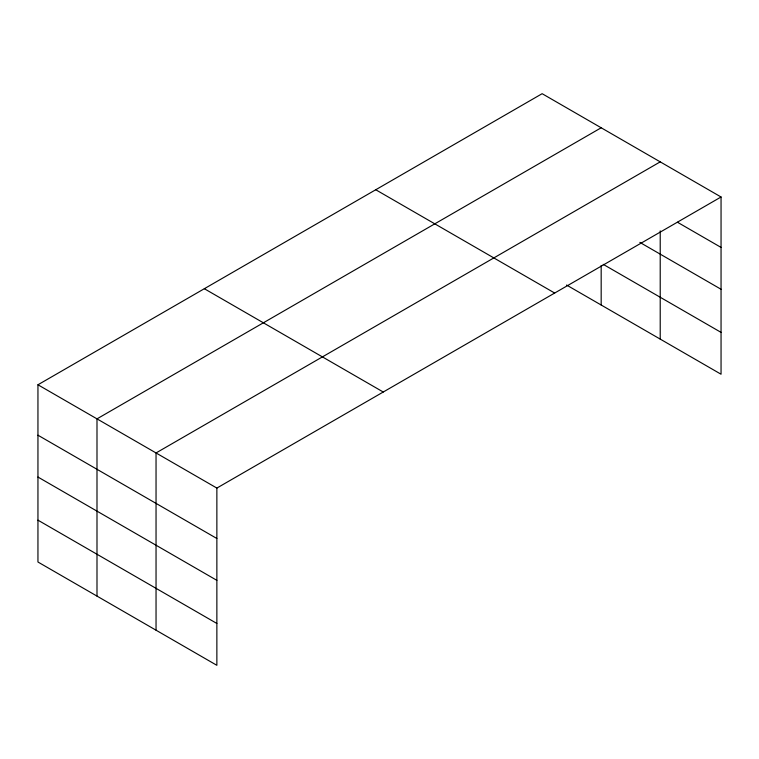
<?xml version="1.0" encoding="UTF-8"?>
<svg xmlns="http://www.w3.org/2000/svg" width="759" height="759" viewBox="0 0 759 759"><rect width="100%" height="100%" fill="white"/><g stroke="black" fill="none" stroke-linecap="round" stroke-linejoin="round"><path stroke-width="1.14" d="M660.216 230.888L660.216 339.102M566.565 285.033L721.05 374.225L721.05 196.989L542.135 93.689L37.95 384.775L37.95 562.011L216.865 665.311L216.865 488.075L37.95 384.775M601.175 127.778L96.991 418.864L96.991 596.1M660.216 161.866L156.041 452.952L156.041 630.188M216.865 488.075L721.05 196.989M677.455 222.245L721.05 247.415M639.856 242.387L721.05 289.264M603.206 264.341L721.05 332.376M375.752 189.75L554.668 293.04M204.332 288.714L383.248 392.014M37.95 435.201L216.865 538.501M37.95 477.05L216.865 580.341M37.95 520.162L216.865 623.462M601.175 265.489L601.175 305.014"/></g></svg>
